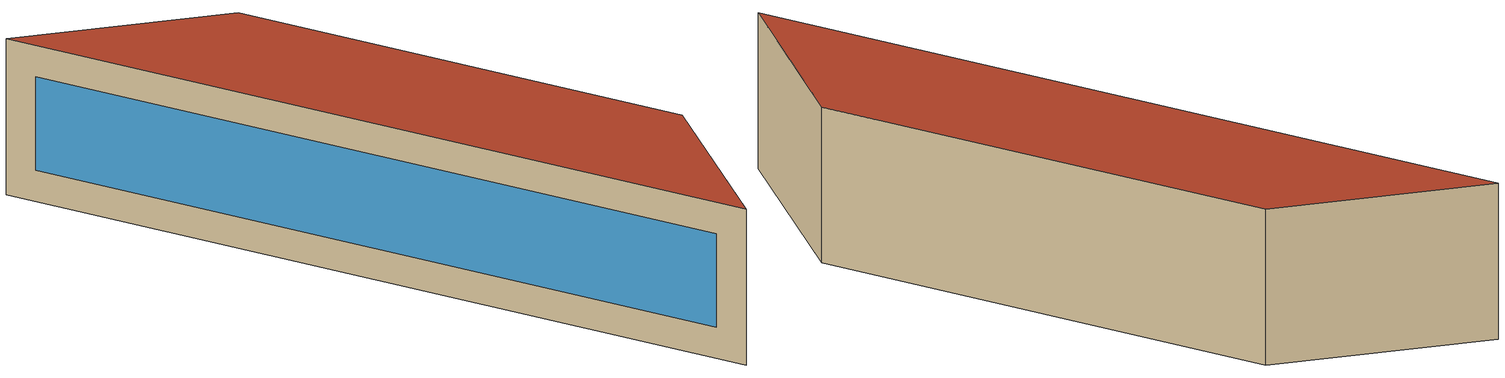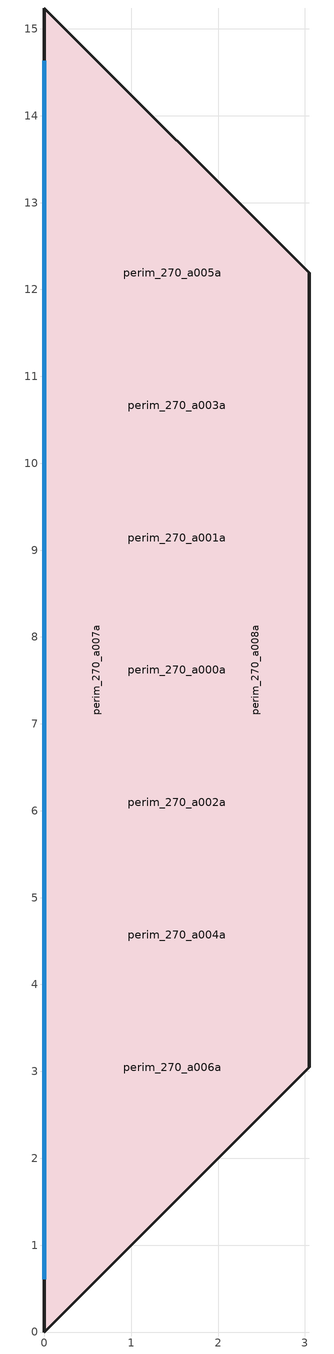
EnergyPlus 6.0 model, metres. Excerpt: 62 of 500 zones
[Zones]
perim_270_a000a
 floor ground (Exterior Floor): 0,15.24 3.05,12.19 3.05,3.05 0,0 z0
 wall outside (Exterior Wall): 0,0 3.05,3.05 3.05,12.19 0,15.24 0,0 z0:3.05
 window (Exterior Window): 0,14.63 0,0.61 z0.61:2.44
 roof outside (Exterior Roof): 0,0 3.05,3.05 3.05,12.19 0,15.24 z3.05
perim_270_a001a
 floor ground (Exterior Floor): 0,15.24 3.05,12.19 3.05,3.05 0,0 z0
 wall outside (Exterior Wall): 0,0 3.05,3.05 3.05,12.19 0,15.24 0,0 z0:3.05
 window (Exterior Window): 0,14.63 0,0.61 z0.61:2.44
 roof outside (Exterior Roof): 0,0 3.05,3.05 3.05,12.19 0,15.24 z3.05
perim_270_a002a
 floor ground (Exterior Floor): 0,15.24 3.05,12.19 3.05,3.05 0,0 z0
 wall outside (Exterior Wall): 0,0 3.05,3.05 3.05,12.19 0,15.24 0,0 z0:3.05
 window (Exterior Window): 0,14.63 0,0.61 z0.61:2.44
 roof outside (Exterior Roof): 0,0 3.05,3.05 3.05,12.19 0,15.24 z3.05
perim_270_a003a
 floor ground (Exterior Floor): 0,15.24 3.05,12.19 3.05,3.05 0,0 z0
 wall outside (Exterior Wall): 0,0 3.05,3.05 3.05,12.19 0,15.24 0,0 z0:3.05
 window (Exterior Window): 0,14.63 0,0.61 z0.61:2.44
 roof outside (Exterior Roof): 0,0 3.05,3.05 3.05,12.19 0,15.24 z3.05
perim_270_a004a
 floor ground (Exterior Floor): 0,15.24 3.05,12.19 3.05,3.05 0,0 z0
 wall outside (Exterior Wall): 0,0 3.05,3.05 3.05,12.19 0,15.24 0,0 z0:3.05
 window (Exterior Window): 0,14.63 0,0.61 z0.61:2.44
 roof outside (Exterior Roof): 0,0 3.05,3.05 3.05,12.19 0,15.24 z3.05
perim_270_a005a
 floor ground (Exterior Floor): 0,15.24 3.05,12.19 3.05,3.05 0,0 z0
 wall outside (Exterior Wall): 0,0 3.05,3.05 3.05,12.19 0,15.24 0,0 z0:3.05
 window (Exterior Window): 0,14.63 0,0.61 z0.61:2.44
 roof outside (Exterior Roof): 0,0 3.05,3.05 3.05,12.19 0,15.24 z3.05
perim_270_a006a
 floor ground (Exterior Floor): 0,15.24 3.05,12.19 3.05,3.05 0,0 z0
 wall outside (Exterior Wall): 0,0 3.05,3.05 3.05,12.19 0,15.24 0,0 z0:3.05
 window (Exterior Window): 0,14.63 0,0.61 z0.61:2.44
 roof outside (Exterior Roof): 0,0 3.05,3.05 3.05,12.19 0,15.24 z3.05
perim_270_a007a
 floor ground (Exterior Floor): 0,15.24 3.05,12.19 3.05,3.05 0,0 z0
 wall outside (Exterior Wall): 0,0 3.05,3.05 3.05,12.19 0,15.24 0,0 z0:3.05
 window (Exterior Window): 0,14.63 0,0.61 z0.61:2.44
 roof outside (Exterior Roof): 0,0 3.05,3.05 3.05,12.19 0,15.24 z3.05
perim_270_a008a
 floor ground (Exterior Floor): 0,15.24 3.05,12.19 3.05,3.05 0,0 z0
 wall outside (Exterior Wall): 0,0 3.05,3.05 3.05,12.19 0,15.24 0,0 z0:3.05
 window (Exterior Window): 0,14.63 0,0.61 z0.61:2.44
 roof outside (Exterior Roof): 0,0 3.05,3.05 3.05,12.19 0,15.24 z3.05
perim_270_a009a
 floor ground (Exterior Floor): 0,15.24 3.05,12.19 3.05,3.05 0,0 z0
 wall outside (Exterior Wall): 0,0 3.05,3.05 3.05,12.19 0,15.24 0,0 z0:3.05
 window (Exterior Window): 0,14.63 0,0.61 z0.61:2.44
 roof outside (Exterior Roof): 0,0 3.05,3.05 3.05,12.19 0,15.24 z3.05
perim_270_a010a
 floor ground (Exterior Floor): 0,15.24 3.05,12.19 3.05,3.05 0,0 z0
 wall outside (Exterior Wall): 0,0 3.05,3.05 3.05,12.19 0,15.24 0,0 z0:3.05
 window (Exterior Window): 0,14.63 0,0.61 z0.61:2.44
 roof outside (Exterior Roof): 0,0 3.05,3.05 3.05,12.19 0,15.24 z3.05
perim_270_a011a
 floor ground (Exterior Floor): 0,15.24 3.05,12.19 3.05,3.05 0,0 z0
 wall outside (Exterior Wall): 0,0 3.05,3.05 3.05,12.19 0,15.24 0,0 z0:3.05
 window (Exterior Window): 0,14.63 0,0.61 z0.61:2.44
 roof outside (Exterior Roof): 0,0 3.05,3.05 3.05,12.19 0,15.24 z3.05
perim_270_a012a
 floor ground (Exterior Floor): 0,15.24 3.05,12.19 3.05,3.05 0,0 z0
 wall outside (Exterior Wall): 0,0 3.05,3.05 3.05,12.19 0,15.24 0,0 z0:3.05
 window (Exterior Window): 0,14.63 0,0.61 z0.61:2.44
 roof outside (Exterior Roof): 0,0 3.05,3.05 3.05,12.19 0,15.24 z3.05
perim_270_a013a
 floor ground (Exterior Floor): 0,15.24 3.05,12.19 3.05,3.05 0,0 z0
 wall outside (Exterior Wall): 0,0 3.05,3.05 3.05,12.19 0,15.24 0,0 z0:3.05
 window (Exterior Window): 0,14.63 0,0.61 z0.61:2.44
 roof outside (Exterior Roof): 0,0 3.05,3.05 3.05,12.19 0,15.24 z3.05
perim_270_a014a
 floor ground (Exterior Floor): 0,15.24 3.05,12.19 3.05,3.05 0,0 z0
 wall outside (Exterior Wall): 0,0 3.05,3.05 3.05,12.19 0,15.24 0,0 z0:3.05
 window (Exterior Window): 0,14.63 0,0.61 z0.61:2.44
 roof outside (Exterior Roof): 0,0 3.05,3.05 3.05,12.19 0,15.24 z3.05
perim_270_a015a
 floor ground (Exterior Floor): 0,15.24 3.05,12.19 3.05,3.05 0,0 z0
 wall outside (Exterior Wall): 0,0 3.05,3.05 3.05,12.19 0,15.24 0,0 z0:3.05
 window (Exterior Window): 0,14.63 0,0.61 z0.61:2.44
 roof outside (Exterior Roof): 0,0 3.05,3.05 3.05,12.19 0,15.24 z3.05
perim_270_a016a
 floor ground (Exterior Floor): 0,15.24 3.05,12.19 3.05,3.05 0,0 z0
 wall outside (Exterior Wall): 0,0 3.05,3.05 3.05,12.19 0,15.24 0,0 z0:3.05
 window (Exterior Window): 0,14.63 0,0.61 z0.61:2.44
 roof outside (Exterior Roof): 0,0 3.05,3.05 3.05,12.19 0,15.24 z3.05
perim_270_a017a
 floor ground (Exterior Floor): 0,15.24 3.05,12.19 3.05,3.05 0,0 z0
 wall outside (Exterior Wall): 0,0 3.05,3.05 3.05,12.19 0,15.24 0,0 z0:3.05
 window (Exterior Window): 0,14.63 0,0.61 z0.61:2.44
 roof outside (Exterior Roof): 0,0 3.05,3.05 3.05,12.19 0,15.24 z3.05
perim_270_a018a
 floor ground (Exterior Floor): 0,15.24 3.05,12.19 3.05,3.05 0,0 z0
 wall outside (Exterior Wall): 0,0 3.05,3.05 3.05,12.19 0,15.24 0,0 z0:3.05
 window (Exterior Window): 0,14.63 0,0.61 z0.61:2.44
 roof outside (Exterior Roof): 0,0 3.05,3.05 3.05,12.19 0,15.24 z3.05
perim_270_a019a
 floor ground (Exterior Floor): 0,15.24 3.05,12.19 3.05,3.05 0,0 z0
 wall outside (Exterior Wall): 0,0 3.05,3.05 3.05,12.19 0,15.24 0,0 z0:3.05
 window (Exterior Window): 0,14.63 0,0.61 z0.61:2.44
 roof outside (Exterior Roof): 0,0 3.05,3.05 3.05,12.19 0,15.24 z3.05
perim_270_a020a
 floor ground (Exterior Floor): 0,15.24 3.05,12.19 3.05,3.05 0,0 z0
 wall outside (Exterior Wall): 0,0 3.05,3.05 3.05,12.19 0,15.24 0,0 z0:3.05
 window (Exterior Window): 0,14.63 0,0.61 z0.61:2.44
 roof outside (Exterior Roof): 0,0 3.05,3.05 3.05,12.19 0,15.24 z3.05
perim_270_a021a
 floor ground (Exterior Floor): 0,15.24 3.05,12.19 3.05,3.05 0,0 z0
 wall outside (Exterior Wall): 0,0 3.05,3.05 3.05,12.19 0,15.24 0,0 z0:3.05
 window (Exterior Window): 0,14.63 0,0.61 z0.61:2.44
 roof outside (Exterior Roof): 0,0 3.05,3.05 3.05,12.19 0,15.24 z3.05
perim_270_a022a
 floor ground (Exterior Floor): 0,15.24 3.05,12.19 3.05,3.05 0,0 z0
 wall outside (Exterior Wall): 0,0 3.05,3.05 3.05,12.19 0,15.24 0,0 z0:3.05
 window (Exterior Window): 0,14.63 0,0.61 z0.61:2.44
 roof outside (Exterior Roof): 0,0 3.05,3.05 3.05,12.19 0,15.24 z3.05
perim_270_a023a
 floor ground (Exterior Floor): 0,15.24 3.05,12.19 3.05,3.05 0,0 z0
 wall outside (Exterior Wall): 0,0 3.05,3.05 3.05,12.19 0,15.24 0,0 z0:3.05
 window (Exterior Window): 0,14.63 0,0.61 z0.61:2.44
 roof outside (Exterior Roof): 0,0 3.05,3.05 3.05,12.19 0,15.24 z3.05
perim_270_a024a
 floor ground (Exterior Floor): 0,15.24 3.05,12.19 3.05,3.05 0,0 z0
 wall outside (Exterior Wall): 0,0 3.05,3.05 3.05,12.19 0,15.24 0,0 z0:3.05
 window (Exterior Window): 0,14.63 0,0.61 z0.61:2.44
 roof outside (Exterior Roof): 0,0 3.05,3.05 3.05,12.19 0,15.24 z3.05
perim_270_a025a
 floor ground (Exterior Floor): 0,15.24 3.05,12.19 3.05,3.05 0,0 z0
 wall outside (Exterior Wall): 0,0 3.05,3.05 3.05,12.19 0,15.24 0,0 z0:3.05
 window (Exterior Window): 0,14.63 0,0.61 z0.61:2.44
 roof outside (Exterior Roof): 0,0 3.05,3.05 3.05,12.19 0,15.24 z3.05
perim_270_a026a
 floor ground (Exterior Floor): 0,15.24 3.05,12.19 3.05,3.05 0,0 z0
 wall outside (Exterior Wall): 0,0 3.05,3.05 3.05,12.19 0,15.24 0,0 z0:3.05
 window (Exterior Window): 0,14.63 0,0.61 z0.61:2.44
 roof outside (Exterior Roof): 0,0 3.05,3.05 3.05,12.19 0,15.24 z3.05
perim_270_a027a
 floor ground (Exterior Floor): 0,15.24 3.05,12.19 3.05,3.05 0,0 z0
 wall outside (Exterior Wall): 0,0 3.05,3.05 3.05,12.19 0,15.24 0,0 z0:3.05
 window (Exterior Window): 0,14.63 0,0.61 z0.61:2.44
 roof outside (Exterior Roof): 0,0 3.05,3.05 3.05,12.19 0,15.24 z3.05
perim_270_a028a
 floor ground (Exterior Floor): 0,15.24 3.05,12.19 3.05,3.05 0,0 z0
 wall outside (Exterior Wall): 0,0 3.05,3.05 3.05,12.19 0,15.24 0,0 z0:3.05
 window (Exterior Window): 0,14.63 0,0.61 z0.61:2.44
 roof outside (Exterior Roof): 0,0 3.05,3.05 3.05,12.19 0,15.24 z3.05
perim_270_a029a
 floor ground (Exterior Floor): 0,15.24 3.05,12.19 3.05,3.05 0,0 z0
 wall outside (Exterior Wall): 0,0 3.05,3.05 3.05,12.19 0,15.24 0,0 z0:3.05
 window (Exterior Window): 0,14.63 0,0.61 z0.61:2.44
 roof outside (Exterior Roof): 0,0 3.05,3.05 3.05,12.19 0,15.24 z3.05
perim_270_a030a
 floor ground (Exterior Floor): 0,15.24 3.05,12.19 3.05,3.05 0,0 z0
 wall outside (Exterior Wall): 0,0 3.05,3.05 3.05,12.19 0,15.24 0,0 z0:3.05
 window (Exterior Window): 0,14.63 0,0.61 z0.61:2.44
 roof outside (Exterior Roof): 0,0 3.05,3.05 3.05,12.19 0,15.24 z3.05
perim_270_a031a
 floor ground (Exterior Floor): 0,15.24 3.05,12.19 3.05,3.05 0,0 z0
 wall outside (Exterior Wall): 0,0 3.05,3.05 3.05,12.19 0,15.24 0,0 z0:3.05
 window (Exterior Window): 0,14.63 0,0.61 z0.61:2.44
 roof outside (Exterior Roof): 0,0 3.05,3.05 3.05,12.19 0,15.24 z3.05
perim_270_a032a
 floor ground (Exterior Floor): 0,15.24 3.05,12.19 3.05,3.05 0,0 z0
 wall outside (Exterior Wall): 0,0 3.05,3.05 3.05,12.19 0,15.24 0,0 z0:3.05
 window (Exterior Window): 0,14.63 0,0.61 z0.61:2.44
 roof outside (Exterior Roof): 0,0 3.05,3.05 3.05,12.19 0,15.24 z3.05
perim_270_a033a
 floor ground (Exterior Floor): 0,15.24 3.05,12.19 3.05,3.05 0,0 z0
 wall outside (Exterior Wall): 0,0 3.05,3.05 3.05,12.19 0,15.24 0,0 z0:3.05
 window (Exterior Window): 0,14.63 0,0.61 z0.61:2.44
 roof outside (Exterior Roof): 0,0 3.05,3.05 3.05,12.19 0,15.24 z3.05
perim_270_a034a
 floor ground (Exterior Floor): 0,15.24 3.05,12.19 3.05,3.05 0,0 z0
 wall outside (Exterior Wall): 0,0 3.05,3.05 3.05,12.19 0,15.24 0,0 z0:3.05
 window (Exterior Window): 0,14.63 0,0.61 z0.61:2.44
 roof outside (Exterior Roof): 0,0 3.05,3.05 3.05,12.19 0,15.24 z3.05
perim_270_a035a
 floor ground (Exterior Floor): 0,15.24 3.05,12.19 3.05,3.05 0,0 z0
 wall outside (Exterior Wall): 0,0 3.05,3.05 3.05,12.19 0,15.24 0,0 z0:3.05
 window (Exterior Window): 0,14.63 0,0.61 z0.61:2.44
 roof outside (Exterior Roof): 0,0 3.05,3.05 3.05,12.19 0,15.24 z3.05
perim_270_a036a
 floor ground (Exterior Floor): 0,15.24 3.05,12.19 3.05,3.05 0,0 z0
 wall outside (Exterior Wall): 0,0 3.05,3.05 3.05,12.19 0,15.24 0,0 z0:3.05
 window (Exterior Window): 0,14.63 0,0.61 z0.61:2.44
 roof outside (Exterior Roof): 0,0 3.05,3.05 3.05,12.19 0,15.24 z3.05
perim_270_a037a
 floor ground (Exterior Floor): 0,15.24 3.05,12.19 3.05,3.05 0,0 z0
 wall outside (Exterior Wall): 0,0 3.05,3.05 3.05,12.19 0,15.24 0,0 z0:3.05
 window (Exterior Window): 0,14.63 0,0.61 z0.61:2.44
 roof outside (Exterior Roof): 0,0 3.05,3.05 3.05,12.19 0,15.24 z3.05
perim_270_a038a
 floor ground (Exterior Floor): 0,15.24 3.05,12.19 3.05,3.05 0,0 z0
 wall outside (Exterior Wall): 0,0 3.05,3.05 3.05,12.19 0,15.24 0,0 z0:3.05
 window (Exterior Window): 0,14.63 0,0.61 z0.61:2.44
 roof outside (Exterior Roof): 0,0 3.05,3.05 3.05,12.19 0,15.24 z3.05
perim_270_a039a
 floor ground (Exterior Floor): 0,15.24 3.05,12.19 3.05,3.05 0,0 z0
 wall outside (Exterior Wall): 0,0 3.05,3.05 3.05,12.19 0,15.24 0,0 z0:3.05
 window (Exterior Window): 0,14.63 0,0.61 z0.61:2.44
 roof outside (Exterior Roof): 0,0 3.05,3.05 3.05,12.19 0,15.24 z3.05
perim_270_a040a
 floor ground (Exterior Floor): 0,15.24 3.05,12.19 3.05,3.05 0,0 z0
 wall outside (Exterior Wall): 0,0 3.05,3.05 3.05,12.19 0,15.24 0,0 z0:3.05
 window (Exterior Window): 0,14.63 0,0.61 z0.61:2.44
 roof outside (Exterior Roof): 0,0 3.05,3.05 3.05,12.19 0,15.24 z3.05
perim_270_a041a
 floor ground (Exterior Floor): 0,15.24 3.05,12.19 3.05,3.05 0,0 z0
 wall outside (Exterior Wall): 0,0 3.05,3.05 3.05,12.19 0,15.24 0,0 z0:3.05
 window (Exterior Window): 0,14.63 0,0.61 z0.61:2.44
 roof outside (Exterior Roof): 0,0 3.05,3.05 3.05,12.19 0,15.24 z3.05
perim_270_a042a
 floor ground (Exterior Floor): 0,15.24 3.05,12.19 3.05,3.05 0,0 z0
 wall outside (Exterior Wall): 0,0 3.05,3.05 3.05,12.19 0,15.24 0,0 z0:3.05
 window (Exterior Window): 0,14.63 0,0.61 z0.61:2.44
 roof outside (Exterior Roof): 0,0 3.05,3.05 3.05,12.19 0,15.24 z3.05
perim_270_a043a
 floor ground (Exterior Floor): 0,15.24 3.05,12.19 3.05,3.05 0,0 z0
 wall outside (Exterior Wall): 0,0 3.05,3.05 3.05,12.19 0,15.24 0,0 z0:3.05
 window (Exterior Window): 0,14.63 0,0.61 z0.61:2.44
 roof outside (Exterior Roof): 0,0 3.05,3.05 3.05,12.19 0,15.24 z3.05
perim_270_a044a
 floor ground (Exterior Floor): 0,15.24 3.05,12.19 3.05,3.05 0,0 z0
 wall outside (Exterior Wall): 0,0 3.05,3.05 3.05,12.19 0,15.24 0,0 z0:3.05
 window (Exterior Window): 0,14.63 0,0.61 z0.61:2.44
 roof outside (Exterior Roof): 0,0 3.05,3.05 3.05,12.19 0,15.24 z3.05
perim_270_a045a
 floor ground (Exterior Floor): 0,15.24 3.05,12.19 3.05,3.05 0,0 z0
 wall outside (Exterior Wall): 0,0 3.05,3.05 3.05,12.19 0,15.24 0,0 z0:3.05
 window (Exterior Window): 0,14.63 0,0.61 z0.61:2.44
 roof outside (Exterior Roof): 0,0 3.05,3.05 3.05,12.19 0,15.24 z3.05
perim_270_a046a
 floor ground (Exterior Floor): 0,15.24 3.05,12.19 3.05,3.05 0,0 z0
 wall outside (Exterior Wall): 0,0 3.05,3.05 3.05,12.19 0,15.24 0,0 z0:3.05
 window (Exterior Window): 0,14.63 0,0.61 z0.61:2.44
 roof outside (Exterior Roof): 0,0 3.05,3.05 3.05,12.19 0,15.24 z3.05
perim_270_a047a
 floor ground (Exterior Floor): 0,15.24 3.05,12.19 3.05,3.05 0,0 z0
 wall outside (Exterior Wall): 0,0 3.05,3.05 3.05,12.19 0,15.24 0,0 z0:3.05
 window (Exterior Window): 0,14.63 0,0.61 z0.61:2.44
 roof outside (Exterior Roof): 0,0 3.05,3.05 3.05,12.19 0,15.24 z3.05
perim_270_a048a
 floor ground (Exterior Floor): 0,15.24 3.05,12.19 3.05,3.05 0,0 z0
 wall outside (Exterior Wall): 0,0 3.05,3.05 3.05,12.19 0,15.24 0,0 z0:3.05
 window (Exterior Window): 0,14.63 0,0.61 z0.61:2.44
 roof outside (Exterior Roof): 0,0 3.05,3.05 3.05,12.19 0,15.24 z3.05
perim_270_a049a
 floor ground (Exterior Floor): 0,15.24 3.05,12.19 3.05,3.05 0,0 z0
 wall outside (Exterior Wall): 0,0 3.05,3.05 3.05,12.19 0,15.24 0,0 z0:3.05
 window (Exterior Window): 0,14.63 0,0.61 z0.61:2.44
 roof outside (Exterior Roof): 0,0 3.05,3.05 3.05,12.19 0,15.24 z3.05
perim_270_a050a
 floor ground (Exterior Floor): 0,15.24 3.05,12.19 3.05,3.05 0,0 z0
 wall outside (Exterior Wall): 0,0 3.05,3.05 3.05,12.19 0,15.24 0,0 z0:3.05
 window (Exterior Window): 0,14.63 0,0.61 z0.61:2.44
 roof outside (Exterior Roof): 0,0 3.05,3.05 3.05,12.19 0,15.24 z3.05
perim_270_a051a
 floor ground (Exterior Floor): 0,15.24 3.05,12.19 3.05,3.05 0,0 z0
 wall outside (Exterior Wall): 0,0 3.05,3.05 3.05,12.19 0,15.24 0,0 z0:3.05
 window (Exterior Window): 0,14.63 0,0.61 z0.61:2.44
 roof outside (Exterior Roof): 0,0 3.05,3.05 3.05,12.19 0,15.24 z3.05
perim_270_a052a
 floor ground (Exterior Floor): 0,15.24 3.05,12.19 3.05,3.05 0,0 z0
 wall outside (Exterior Wall): 0,0 3.05,3.05 3.05,12.19 0,15.24 0,0 z0:3.05
 window (Exterior Window): 0,14.63 0,0.61 z0.61:2.44
 roof outside (Exterior Roof): 0,0 3.05,3.05 3.05,12.19 0,15.24 z3.05
perim_270_a053a
 floor ground (Exterior Floor): 0,15.24 3.05,12.19 3.05,3.05 0,0 z0
 wall outside (Exterior Wall): 0,0 3.05,3.05 3.05,12.19 0,15.24 0,0 z0:3.05
 window (Exterior Window): 0,14.63 0,0.61 z0.61:2.44
 roof outside (Exterior Roof): 0,0 3.05,3.05 3.05,12.19 0,15.24 z3.05
perim_270_a054a
 floor ground (Exterior Floor): 0,15.24 3.05,12.19 3.05,3.05 0,0 z0
 wall outside (Exterior Wall): 0,0 3.05,3.05 3.05,12.19 0,15.24 0,0 z0:3.05
 window (Exterior Window): 0,14.63 0,0.61 z0.61:2.44
 roof outside (Exterior Roof): 0,0 3.05,3.05 3.05,12.19 0,15.24 z3.05
perim_270_a055a
 floor ground (Exterior Floor): 0,15.24 3.05,12.19 3.05,3.05 0,0 z0
 wall outside (Exterior Wall): 0,0 3.05,3.05 3.05,12.19 0,15.24 0,0 z0:3.05
 window (Exterior Window): 0,14.63 0,0.61 z0.61:2.44
 roof outside (Exterior Roof): 0,0 3.05,3.05 3.05,12.19 0,15.24 z3.05
perim_270_a056a
 floor ground (Exterior Floor): 0,15.24 3.05,12.19 3.05,3.05 0,0 z0
 wall outside (Exterior Wall): 0,0 3.05,3.05 3.05,12.19 0,15.24 0,0 z0:3.05
 window (Exterior Window): 0,14.63 0,0.61 z0.61:2.44
 roof outside (Exterior Roof): 0,0 3.05,3.05 3.05,12.19 0,15.24 z3.05
perim_270_a057a
 floor ground (Exterior Floor): 0,15.24 3.05,12.19 3.05,3.05 0,0 z0
 wall outside (Exterior Wall): 0,0 3.05,3.05 3.05,12.19 0,15.24 0,0 z0:3.05
 window (Exterior Window): 0,14.63 0,0.61 z0.61:2.44
 roof outside (Exterior Roof): 0,0 3.05,3.05 3.05,12.19 0,15.24 z3.05
perim_270_a058a
 floor ground (Exterior Floor): 0,15.24 3.05,12.19 3.05,3.05 0,0 z0
 wall outside (Exterior Wall): 0,0 3.05,3.05 3.05,12.19 0,15.24 0,0 z0:3.05
 window (Exterior Window): 0,14.63 0,0.61 z0.61:2.44
 roof outside (Exterior Roof): 0,0 3.05,3.05 3.05,12.19 0,15.24 z3.05
perim_270_a059a
 floor ground (Exterior Floor): 0,15.24 3.05,12.19 3.05,3.05 0,0 z0
 wall outside (Exterior Wall): 0,0 3.05,3.05 3.05,12.19 0,15.24 0,0 z0:3.05
 window (Exterior Window): 0,14.63 0,0.61 z0.61:2.44
 roof outside (Exterior Roof): 0,0 3.05,3.05 3.05,12.19 0,15.24 z3.05
perim_270_a060a
 floor ground (Exterior Floor): 0,15.24 3.05,12.19 3.05,3.05 0,0 z0
 wall outside (Exterior Wall): 0,0 3.05,3.05 3.05,12.19 0,15.24 0,0 z0:3.05
 window (Exterior Window): 0,14.63 0,0.61 z0.61:2.44
 roof outside (Exterior Roof): 0,0 3.05,3.05 3.05,12.19 0,15.24 z3.05
perim_270_a061a
 floor ground (Exterior Floor): 0,15.24 3.05,12.19 3.05,3.05 0,0 z0
 wall outside (Exterior Wall): 0,0 3.05,3.05 3.05,12.19 0,15.24 0,0 z0:3.05
 window (Exterior Window): 0,14.63 0,0.61 z0.61:2.44
 roof outside (Exterior Roof): 0,0 3.05,3.05 3.05,12.19 0,15.24 z3.05
[Building]
increase zone count test: North Axis {deg}=-0; Terrain=CITY; Loads Convergence Tolerance Value=0.04; Temperature Convergence Tolerance Value {deltaC}=0.4; Solar Distribution=FULLINTERIORANDEXTERIOR; Maximum Number of Warmup Days=25
[Site:Location]
Site:Location {fe7555c4-f0c3-4fda-930d-e99a9caff5f8}: 0, 0, 0, 0
[Material]
Name | Roughness | Thickness {m} | Conductivity {W/m-K} | Density {kg/m3} | Specific Heat {J/kg-K}
G01a 19mm gypsum board | MediumSmooth | 0.019 | 0.16 | 800 | 1090
F16 Acoustic tile | MediumSmooth | 0.0191 | 0.06 | 368 | 590
M01 100mm brick | MediumRough | 0.1016 | 0.89 | 1920 | 790
I02 50mm insulation board | MediumRough | 0.0508 | 0.03 | 43 | 1210
M15 200mm heavyweight concrete | MediumRough | 0.2032 | 1.95 | 2240 | 900
M11 100mm lightweight concrete | MediumRough | 0.1016 | 0.53 | 1280 | 840
[Material:AirGap]
Name | Thermal Resistance {m2-K/W}
F05 Ceiling air space resistance | 0.18
F04 Wall air space resistance | 0.15
[WindowMaterial:Glazing]
Clear 3mm: Optical Data Type=SpectralAverage; Thickness {m}=0.003; Solar Transmittance at Normal Incidence=0.837; Front Side Solar Reflectance at Normal Incidence=0.075; Back Side Solar Reflectance at Normal Incidence=0.075; Visible Transmittance at Normal Incidence=0.898; Front Side Visible Reflectance at Normal Incidence=0.081; Back Side Visible Reflectance at Normal Incidence=0.081; Infrared Transmittance at Normal Incidence=0; Front Side Infrared Hemispherical Emissivity=0.84; Back Side Infrared Hemispherical Emissivity=0.84; Conductivity {W/m-K}=0.9
[WindowMaterial:Gas]
Air 13mm: Gas Type=Air; Thickness {m}=0.0127
[Construction]
Exterior Roof: M11 100mm lightweight concrete, F05 Ceiling air space resistance, F16 Acoustic tile
Exterior Wall: M01 100mm brick, M15 200mm heavyweight concrete, I02 50mm insulation board, F04 Wall air space resistance, G01a 19mm gypsum board
Exterior Window: Clear 3mm, Air 13mm, Clear 3mm
Exterior Floor: I02 50mm insulation board, M15 200mm heavyweight concrete
[Zone]
perim_270_a000a; perim_270_a001a; perim_270_a002a; perim_270_a003a; perim_270_a004a; perim_270_a005a; perim_270_a006a; perim_270_a007a; perim_270_a008a; perim_270_a009a; perim_270_a010a; perim_270_a011a; perim_270_a012a; perim_270_a013a; perim_270_a014a; perim_270_a015a; perim_270_a016a; perim_270_a017a; perim_270_a018a; perim_270_a019a; perim_270_a020a; perim_270_a021a; perim_270_a022a; perim_270_a023a; perim_270_a024a; perim_270_a025a; perim_270_a026a; perim_270_a027a; perim_270_a028a; perim_270_a029a; perim_270_a030a; perim_270_a031a; perim_270_a032a; perim_270_a033a; perim_270_a034a; perim_270_a035a; perim_270_a036a; perim_270_a037a; perim_270_a038a; perim_270_a039a; perim_270_a040a; perim_270_a041a; perim_270_a042a; perim_270_a043a; perim_270_a044a; perim_270_a045a; perim_270_a046a; perim_270_a047a; perim_270_a048a; perim_270_a049a; perim_270_a050a; perim_270_a051a; perim_270_a052a; perim_270_a053a; perim_270_a054a; perim_270_a055a; perim_270_a056a; perim_270_a057a; perim_270_a058a; perim_270_a059a; perim_270_a060a; perim_270_a061a: -0, 0, 0, 0, , 1
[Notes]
Daylight Saving Period in US
